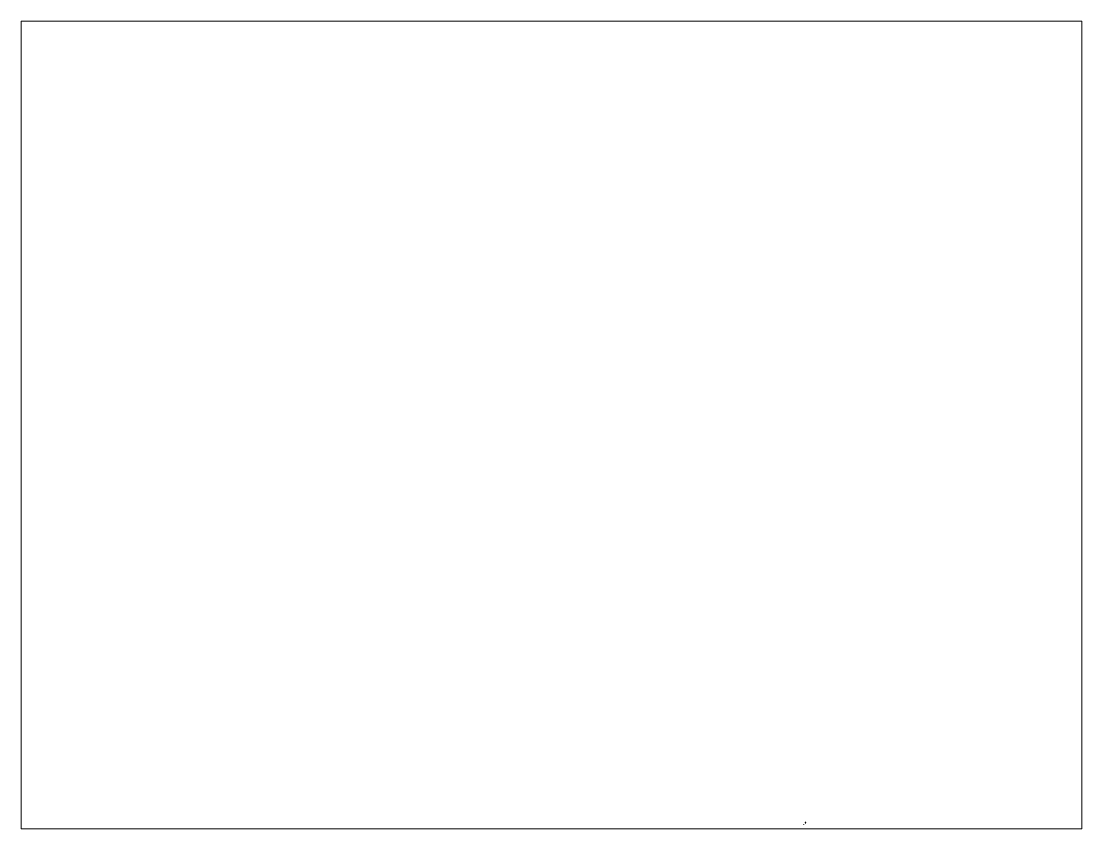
# Paper-space layout 'Layout1' of a CAD drawing. Header units: inches. Extents: x 1.05 to 9.45, y 0.8 to 7.2.
# The model-space entities are those that its viewports show. They can reach past a viewport. Long polylines and large blocks are cut down to what shows.
import ezdxf

# ---------------------------------------------------------------- set-up
doc = ezdxf.new("R2010")
doc.units = ezdxf.units.IN
doc.header["$LTSCALE"] = 5
doc.header["$MEASUREMENT"] = 0

msp = doc.modelspace()

# ---------------------------------------------------------------- linework, layer by layer
msp.add_line((66843.53, 58316.88), (66843.53, 58318.88))
msp.add_lwpolyline([(66884.41, 58359.55), (66899.41, 58359.55), (66899.41, 58369.55), (66884.41, 58369.55)], close=True)

psp = doc.layouts.get("Layout1")

# ---------------------------------------------------------------- viewports
at = {"layer": '0'}
psp.add_viewport(center=(5.25, 4), size=(8.4, 6.4), view_center_point=(59538.3897, 69886.079), view_height=23395.492352, dxfattribs=at)

doc.saveas('drawing.dxf')
